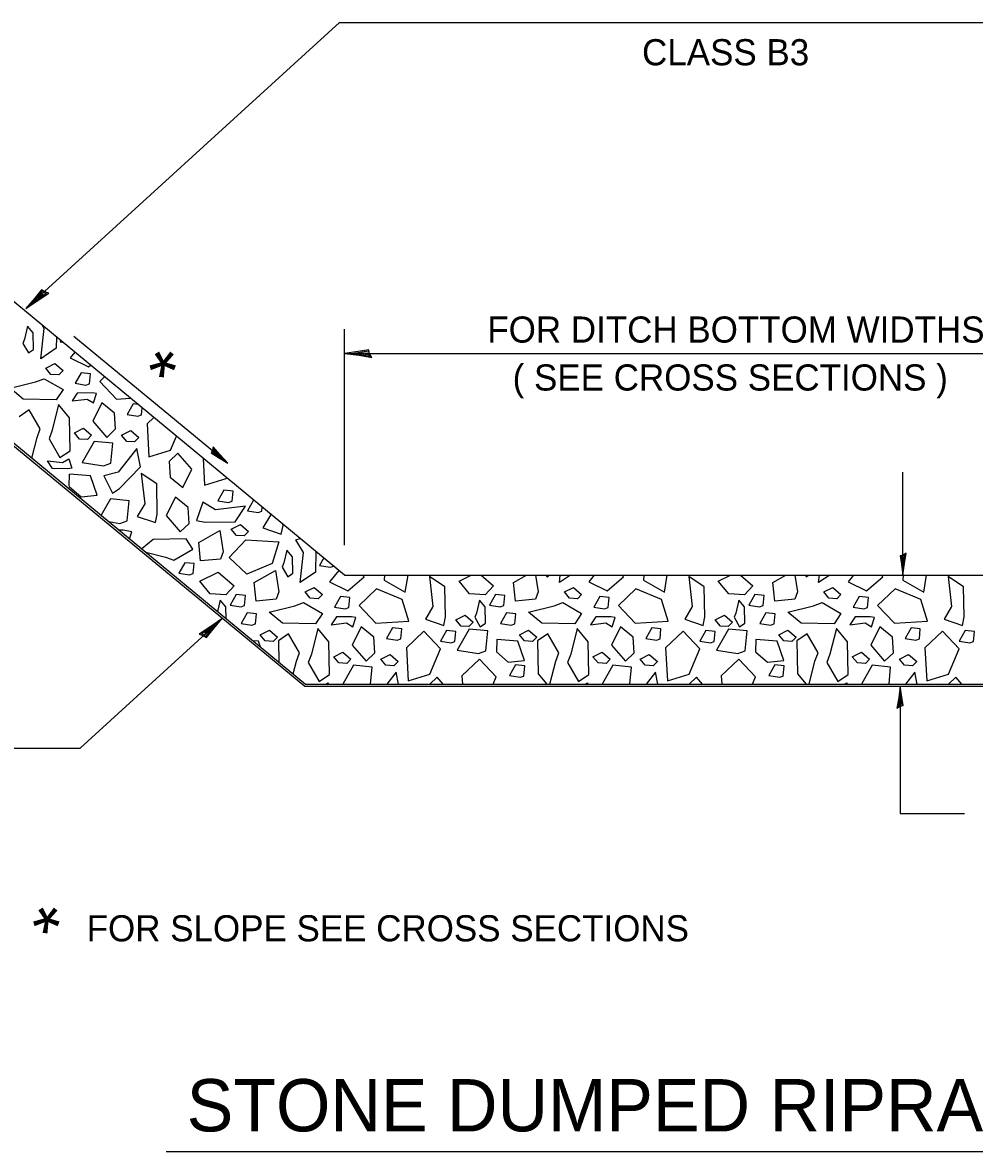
# Model space of a CAD drawing. Extents: x 56529 to 57277, y 42317 to 42806.
# Drawn here: x 57038 to 57125.4, y 42636.7 to 42740.3 of the extents above; entities that cross this region are included whole.
import ezdxf

# ---------------------------------------------------------------- set-up
doc = ezdxf.new("R2010")
doc.units = 0
for name, color, linetype in [('Design_PR_Roadway Notes', 7, 'Continuous'), ('Sheets_General Details', 7, 'Continuous'), ('Topo_Riprap', 7, 'Continuous')]:
    doc.layers.add(name, color=color, linetype=linetype)

msp = doc.modelspace()

# ---------------------------------------------------------------- linework, layer by layer
at = {"layer": 'Design_PR_Roadway Notes'}
for p, q in [((57038.328, 42714.043), (57067.119, 42740.29)), ((57067.119, 42740.29), (57081.594, 42740.29)), ((57081.594, 42740.29), (57145.188, 42740.29)), ((57067.58, 42692.339), (57067.58, 42712.155)), ((57042.714, 42711.515), (57056.843, 42699.845)), ((57067.58, 42709.931), (57145.785, 42709.931)), ((57118.821, 42689.575), (57118.821, 42699.022)), ((57043.309, 42673.687), (57056.227, 42685.463)), ((57118.583, 42679.375), (57118.583, 42667.69)), ((57037.226, 42673.687), (57043.309, 42673.687)), ((57118.583, 42667.69), (57124.459, 42667.69))]:
    msp.add_line(p, q, dxfattribs=at)
for points in [[(57040.048, 42715.564), (57039.76, 42715.766), (57039.144, 42715.002), (57038.328, 42714.043), (57039.435, 42714.805), (57040.437, 42715.441), (57040.048, 42715.564), (57039.819, 42715.662), (57038.95, 42714.607), (57040.219, 42715.411), (57039.859, 42715.479), (57039.427, 42715.032), (57039.931, 42715.367)], [(57069.875, 42709.898), (57069.797, 42710.24), (57068.829, 42710.092), (57067.58, 42709.931), (57068.911, 42709.748), (57070.079, 42709.544), (57069.875, 42709.898), (57069.772, 42710.123), (57068.419, 42709.93), (57069.898, 42709.67), (57069.679, 42709.961), (57069.057, 42709.922), (57069.656, 42709.829)], [(57055.443, 42701.035), (57055.317, 42700.785), (57055.991, 42700.382), (57056.843, 42699.845), (57056.114, 42700.635), (57055.498, 42701.358), (57055.443, 42701.035), (57055.391, 42700.843), (57056.325, 42700.273), (57055.545, 42701.188), (57055.531, 42700.895), (57055.936, 42700.604), (57055.613, 42700.964)], [(57118.848, 42691.41), (57118.575, 42691.348), (57118.693, 42690.574), (57118.821, 42689.575), (57118.967, 42690.641), (57119.131, 42691.575), (57118.848, 42691.41), (57118.668, 42691.328), (57118.822, 42690.246), (57119.03, 42691.429), (57118.797, 42691.254), (57118.829, 42690.756), (57118.903, 42691.235)], [(57054.602, 42684.037), (57054.89, 42683.835), (57055.506, 42684.599), (57056.322, 42685.558), (57055.215, 42684.796), (57054.213, 42684.16), (57054.602, 42684.037), (57054.83, 42683.939), (57055.7, 42684.994), (57054.43, 42684.189), (57054.791, 42684.122), (57055.223, 42684.569), (57054.719, 42684.234)], [(57118.558, 42677.539), (57118.83, 42677.6), (57118.712, 42678.375), (57118.583, 42679.375), (57118.437, 42678.309), (57118.273, 42677.375), (57118.558, 42677.539), (57118.737, 42677.621), (57118.583, 42678.703), (57118.375, 42677.52), (57118.607, 42677.695), (57118.575, 42678.193), (57118.503, 42677.714)]]:
    msp.add_lwpolyline(points, dxfattribs=at)
at = {"layer": 'Sheets_General Details'}
msp.add_line((57051.191, 42636.679), (57194.865, 42636.679), dxfattribs=at)
at = {"layer": 'Topo_Riprap'}
for p, q in [((57067.58, 42689.575), (57026.845, 42723.226)), ((57020.44, 42715.285), (57063.911, 42679.375)), ((57020.722, 42715.312), (57063.983, 42679.575)), ((57067.58, 42689.575), (57145.895, 42689.575)), ((57063.983, 42679.575), (57149.492, 42679.575)), ((57063.911, 42679.375), (57149.563, 42679.375))]:
    msp.add_line(p, q, dxfattribs=at)
for points in [[(57038.191, 42711.241), (57038.046, 42710.849), (57038.55, 42709.978), (57039.021, 42710.295), (57038.997, 42711.81), (57038.484, 42712.415)], [(57040.147, 42708.583), (57040.991, 42708.999), (57041.733, 42708.361), (57041.349, 42707.955), (57040.623, 42708.004)], [(57039.215, 42707.319), (57039.996, 42707.605), (57041.733, 42706.597), (57041.1, 42705.662), (57038.078, 42705.711), (57036.865, 42706.73)], [(57044.256, 42708.062), (57043.402, 42708.15), (57042.851, 42707.18), (57043.834, 42707.021), (57044.164, 42707.144)], [(57043.941, 42705.733), (57044.523, 42705.391), (57044.81, 42706.237), (57044.416, 42706.312), (57043.035, 42706.284), (57042.555, 42705.575)], [(57045.306, 42705.388), (57044.468, 42703.701), (57045.745, 42702.221), (57046.555, 42702.991), (57046.46, 42704.437)], [(57040.728, 42702.879), (57040.446, 42702.096), (57041.449, 42700.363), (57042.386, 42700.993), (57042.338, 42704.016), (57041.316, 42705.229)], [(57042.772, 42702.64), (57043.616, 42703.056), (57044.358, 42702.418), (57043.974, 42702.011), (57043.248, 42702.06)], [(57047.101, 42702.424), (57047.945, 42702.843), (57048.687, 42702.205), (57048.301, 42701.802), (57047.575, 42701.846)], [(57046.295, 42701.673), (57044.594, 42701.854), (57043.489, 42699.911), (57045.453, 42699.597), (57046.117, 42699.841)], [(57046.777, 42699.026), (57045.465, 42698.687), (57046.26, 42697.087), (57046.923, 42697.534), (57048.834, 42699.528), (57048.509, 42701.21)], [(57041.684, 42699.906), (57042.268, 42700.251), (57042.55, 42699.404), (57042.158, 42699.326), (57040.78, 42699.353), (57040.298, 42700.063)], [(57052.723, 42697.602), (57053.556, 42699.29), (57052.282, 42700.772), (57051.473, 42700.005), (57051.564, 42698.555)], [(57049.227, 42696.13), (57048.538, 42694.967), (57050.232, 42694.397), (57050.383, 42695.18), (57050.33, 42697.942), (57048.909, 42698.9)], [(57057.353, 42697.276), (57056.501, 42697.369), (57055.95, 42696.394), (57056.933, 42696.237), (57057.265, 42696.356)], [(57052.046, 42696.725), (57051.213, 42695.035), (57052.487, 42693.553), (57053.295, 42694.322), (57053.205, 42695.772)], [(57055.716, 42695.582), (57054.553, 42696.271), (57053.98, 42694.575), (57054.767, 42694.427), (57057.528, 42694.481), (57058.487, 42695.903)], [(57057.169, 42693.794), (57058.012, 42694.213), (57058.753, 42693.577), (57058.369, 42693.172), (57057.645, 42693.218)], [(57054.363, 42690.871), (57054.185, 42692.574), (57056.123, 42693.679), (57056.443, 42691.715), (57056.194, 42691.051)], [(57056.982, 42691.205), (57058.512, 42692.824), (57061.544, 42692.641), (57060.939, 42690.656), (57058.599, 42689.673)], [(57061.991, 42690.689), (57061.846, 42690.297), (57062.35, 42689.427), (57062.821, 42689.744), (57062.797, 42691.257), (57062.284, 42691.862)], [(57053.769, 42690.629), (57052.917, 42690.717), (57052.366, 42689.747), (57053.349, 42689.588), (57053.679, 42689.711)], [(57054.278, 42689.027), (57055.964, 42689.86), (57057.449, 42688.588), (57056.679, 42687.778), (57055.229, 42687.871)], [(57059.456, 42687.196), (57059.279, 42688.898), (57061.221, 42690.005), (57061.539, 42688.041), (57061.292, 42687.375)], [(57075.681, 42686.687), (57074.994, 42685.523), (57076.687, 42684.95), (57076.84, 42685.734), (57076.785, 42688.498), (57075.363, 42689.457)], [(57099.481, 42686.687), (57098.794, 42685.523), (57100.487, 42684.95), (57100.64, 42685.734), (57100.585, 42688.498), (57099.163, 42689.457)], [(57123.281, 42686.687), (57122.594, 42685.523), (57124.287, 42684.95), (57124.44, 42685.734), (57124.385, 42688.498), (57122.963, 42689.457)], [(57058.492, 42687.697), (57057.637, 42687.783), (57057.087, 42686.813), (57058.067, 42686.654), (57058.402, 42686.777)], [(57063.947, 42688.03), (57064.791, 42688.446), (57065.533, 42687.808), (57065.149, 42687.402), (57064.423, 42687.451)], [(57068.903, 42686.797), (57070.434, 42685.177), (57073.462, 42685.358), (57072.859, 42687.347), (57070.517, 42688.33)], [(57082.292, 42687.697), (57081.437, 42687.783), (57080.887, 42686.813), (57081.867, 42686.654), (57082.202, 42686.777)], [(57087.747, 42688.03), (57088.591, 42688.446), (57089.333, 42687.808), (57088.949, 42687.402), (57088.223, 42687.451)], [(57092.703, 42686.797), (57094.234, 42685.177), (57097.262, 42685.358), (57096.659, 42687.347), (57094.317, 42688.33)], [(57106.092, 42687.697), (57105.237, 42687.783), (57104.687, 42686.813), (57105.667, 42686.654), (57106.002, 42686.777)], [(57111.547, 42688.03), (57112.391, 42688.446), (57113.133, 42687.808), (57112.748, 42687.402), (57112.023, 42687.451)], [(57116.503, 42686.797), (57118.034, 42685.177), (57121.062, 42685.358), (57120.459, 42687.347), (57118.117, 42688.33)], [(57063.015, 42686.767), (57063.796, 42687.052), (57065.533, 42686.046), (57064.9, 42685.109), (57061.878, 42685.158), (57060.665, 42686.177)], [(57068.056, 42687.511), (57067.202, 42687.599), (57066.651, 42686.629), (57067.634, 42686.47), (57067.964, 42686.591)], [(57079.67, 42686.095), (57079.525, 42685.704), (57080.027, 42684.837), (57080.498, 42685.152), (57080.473, 42686.668), (57079.963, 42687.271)], [(57086.815, 42686.767), (57087.596, 42687.052), (57089.333, 42686.046), (57088.7, 42685.109), (57085.678, 42685.158), (57084.465, 42686.177)], [(57091.856, 42687.511), (57091.002, 42687.599), (57090.451, 42686.629), (57091.434, 42686.47), (57091.764, 42686.591)], [(57103.47, 42686.095), (57103.325, 42685.704), (57103.827, 42684.837), (57104.298, 42685.152), (57104.273, 42686.668), (57103.763, 42687.271)], [(57110.615, 42686.767), (57111.396, 42687.052), (57113.133, 42686.046), (57112.5, 42685.109), (57109.478, 42685.158), (57108.265, 42686.177)], [(57115.656, 42687.511), (57114.802, 42687.599), (57114.251, 42686.629), (57115.234, 42686.47), (57115.564, 42686.591)], [(57059.489, 42686.018), (57058.635, 42686.106), (57058.087, 42685.134), (57059.068, 42684.977), (57059.399, 42685.1)], [(57067.741, 42685.182), (57068.323, 42684.838), (57068.61, 42685.685), (57068.216, 42685.761), (57066.835, 42685.733), (57066.355, 42685.023)], [(57077.788, 42685.476), (57078.634, 42685.893), (57079.375, 42685.257), (57078.988, 42684.852), (57078.265, 42684.898)], [(57083.289, 42686.018), (57082.435, 42686.106), (57081.887, 42685.134), (57082.868, 42684.977), (57083.199, 42685.1)], [(57091.541, 42685.182), (57092.123, 42684.838), (57092.41, 42685.685), (57092.016, 42685.761), (57090.635, 42685.733), (57090.155, 42685.023)], [(57101.588, 42685.476), (57102.434, 42685.893), (57103.175, 42685.257), (57102.788, 42684.852), (57102.065, 42684.898)], [(57107.089, 42686.018), (57106.235, 42686.106), (57105.687, 42685.134), (57106.668, 42684.977), (57106.999, 42685.1)], [(57115.341, 42685.182), (57115.923, 42684.838), (57116.21, 42685.685), (57115.816, 42685.761), (57114.435, 42685.733), (57113.955, 42685.023)], [(57064.528, 42682.328), (57064.246, 42681.545), (57065.249, 42679.81), (57066.186, 42680.441), (57066.138, 42683.465), (57065.116, 42684.678)], [(57069.106, 42684.837), (57068.268, 42683.15), (57069.545, 42681.67), (57070.355, 42682.44), (57070.26, 42683.884)], [(57072.816, 42684.651), (57071.964, 42684.741), (57071.415, 42683.767), (57072.397, 42683.611), (57072.728, 42683.733)], [(57080.719, 42684.446), (57079.013, 42684.624), (57077.909, 42682.685), (57079.875, 42682.369), (57080.536, 42682.615)], [(57088.328, 42682.328), (57088.046, 42681.545), (57089.049, 42679.81), (57089.986, 42680.441), (57089.938, 42683.465), (57088.915, 42684.678)], [(57092.906, 42684.837), (57092.068, 42683.15), (57093.345, 42681.67), (57094.155, 42682.44), (57094.06, 42683.884)], [(57096.616, 42684.651), (57095.764, 42684.741), (57095.215, 42683.767), (57096.197, 42683.611), (57096.528, 42683.733)], [(57104.519, 42684.446), (57102.813, 42684.624), (57101.709, 42682.685), (57103.674, 42682.369), (57104.336, 42682.615)], [(57112.128, 42682.328), (57111.846, 42681.545), (57112.849, 42679.81), (57113.786, 42680.441), (57113.737, 42683.465), (57112.715, 42684.678)], [(57116.706, 42684.837), (57115.868, 42683.15), (57117.145, 42681.67), (57117.955, 42682.44), (57117.86, 42683.884)], [(57120.416, 42684.651), (57119.564, 42684.741), (57119.015, 42683.767), (57119.997, 42683.611), (57120.328, 42683.733)], [(57059.824, 42684.109), (57060.668, 42684.528), (57061.408, 42683.89), (57061.024, 42683.484), (57060.298, 42683.533)], [(57074.86, 42684.441), (57073.243, 42682.904), (57073.421, 42679.879), (57075.408, 42680.481), (57076.393, 42682.823)], [(57077.78, 42684.407), (57076.928, 42684.495), (57076.375, 42683.525), (57077.356, 42683.364), (57077.69, 42683.49)], [(57084.086, 42681.733), (57083.481, 42683.515), (57081.533, 42683.665), (57081.503, 42682.547), (57082.596, 42681.588)], [(57083.624, 42684.109), (57084.468, 42684.528), (57085.208, 42683.89), (57084.824, 42683.484), (57084.098, 42683.533)], [(57098.66, 42684.441), (57097.043, 42682.904), (57097.221, 42679.879), (57099.208, 42680.481), (57100.193, 42682.823)], [(57101.58, 42684.407), (57100.728, 42684.495), (57100.175, 42683.525), (57101.156, 42683.364), (57101.49, 42683.49)], [(57107.886, 42681.733), (57107.281, 42683.515), (57105.333, 42683.665), (57105.303, 42682.547), (57106.396, 42681.588)], [(57107.424, 42684.109), (57108.268, 42684.528), (57109.008, 42683.89), (57108.624, 42683.484), (57107.898, 42683.533)], [(57122.46, 42684.441), (57120.843, 42682.904), (57121.021, 42679.879), (57123.008, 42680.481), (57123.993, 42682.823)], [(57125.38, 42684.407), (57124.528, 42684.495), (57123.975, 42683.525), (57124.956, 42683.364), (57125.29, 42683.49)], [(57066.572, 42682.087), (57067.416, 42682.503), (57068.158, 42681.865), (57067.774, 42681.459), (57067.048, 42681.509)], [(57070.901, 42681.873), (57071.745, 42682.29), (57072.487, 42681.654), (57072.101, 42681.249), (57071.375, 42681.295)], [(57090.372, 42682.087), (57091.216, 42682.503), (57091.958, 42681.865), (57091.574, 42681.459), (57090.848, 42681.509)], [(57094.701, 42681.873), (57095.545, 42682.29), (57096.287, 42681.654), (57095.901, 42681.249), (57095.175, 42681.295)], [(57114.172, 42682.087), (57115.016, 42682.503), (57115.758, 42681.865), (57115.374, 42681.459), (57114.648, 42681.509)], [(57118.501, 42681.873), (57119.345, 42682.29), (57120.087, 42681.654), (57119.701, 42681.249), (57118.975, 42681.295)], [(57084.117, 42681.234), (57083.265, 42681.326), (57082.714, 42680.352), (57083.695, 42680.194), (57084.027, 42680.315)], [(57107.917, 42681.234), (57107.065, 42681.326), (57106.514, 42680.352), (57107.495, 42680.194), (57107.827, 42680.315)]]:
    msp.add_lwpolyline(points, close=True, dxfattribs=at)
for points in [[(57039.686, 42709.437), (57040.005, 42712.205)], [(57040.005, 42712.205), (57039.832, 42712.498)], [(57041.128, 42711.427), (57041.106, 42710.394)], [(57041.522, 42711.101), (57041.464, 42710.999)], [(57041.464, 42710.999), (57041.689, 42710.963)], [(57041.106, 42710.394), (57039.686, 42709.437)], [(57042.815, 42710.032), (57042.399, 42709.525)], [(57042.399, 42709.525), (57044.084, 42708.693)], [(57044.084, 42708.693), (57044.257, 42708.841)], [(57045.55, 42707.772), (57045.103, 42707.348)], [(57045.103, 42707.348), (57046.634, 42705.73)], [(57046.634, 42705.73), (57047.931, 42705.807)], [(57038.631, 42704.733), (57037.695, 42704.101)], [(57039.635, 42702.999), (57038.631, 42704.733)], [(57048.164, 42705.293), (57047.615, 42704.32)], [(57047.615, 42704.32), (57048.597, 42704.163)], [(57048.61, 42705.246), (57048.164, 42705.293)], [(57048.928, 42704.284), (57048.991, 42704.931)], [(57048.597, 42704.163), (57048.928, 42704.284)], [(57050.062, 42704.045), (57049.443, 42703.457)], [(57049.443, 42703.457), (57049.621, 42700.43)], [(57039.35, 42702.216), (57039.635, 42702.999)], [(57051.608, 42701.032), (57052.15, 42702.32)], [(57038.875, 42700.317), (57039.35, 42702.216)], [(57049.621, 42700.43), (57051.608, 42701.032)], [(57054.58, 42700.315), (57054.728, 42697.845)], [(57042.281, 42698.843), (57042.249, 42697.726)], [(57044.268, 42698.687), (57042.322, 42698.835)], [(57044.871, 42696.903), (57044.268, 42698.687)], [(57054.728, 42697.845), (57056.716, 42698.449)], [(57056.716, 42698.449), (57056.747, 42698.523)], [(57042.289, 42697.719), (57043.382, 42696.759)], [(57043.382, 42696.759), (57044.871, 42696.903)], [(57046.095, 42696.577), (57045.235, 42695.063)], [(57047.801, 42696.4), (57046.095, 42696.577)], [(57047.619, 42694.564), (57047.801, 42696.4)], [(57059.218, 42696.448), (57058.667, 42695.473)], [(57059.267, 42696.443), (57059.218, 42696.448)], [(57058.667, 42695.473), (57059.649, 42695.315)], [(57059.649, 42695.315), (57059.98, 42695.437)], [(57059.98, 42695.437), (57060.019, 42695.821)], [(57060.761, 42695.082), (57060.076, 42693.917)], [(57060.747, 42695.221), (57060.761, 42695.082)], [(57045.933, 42694.487), (57046.958, 42694.322)], [(57046.958, 42694.322), (57047.619, 42694.564)], [(57061.767, 42693.347), (57061.922, 42694.131)], [(57061.922, 42694.131), (57061.92, 42694.251)], [(57047.259, 42693.708), (57046.884, 42693.7)], [(57048.043, 42693.553), (57047.259, 42693.708)], [(57047.831, 42692.919), (57048.043, 42693.553)], [(57060.076, 42693.917), (57061.767, 42693.347)], [(57063.114, 42692.816), (57063.498, 42692.947)], [(57049.997, 42692.843), (57048.971, 42691.977)], [(57053.021, 42692.892), (57049.997, 42692.843)], [(57051.914, 42690.952), (57053.653, 42691.953)], [(57053.653, 42691.953), (57053.021, 42692.892)], [(57063.805, 42691.652), (57063.114, 42692.816)], [(57049.32, 42691.687), (57051.134, 42691.235)], [(57051.134, 42691.235), (57051.914, 42690.952)], [(57063.486, 42688.884), (57063.805, 42691.652)], [(57064.945, 42691.752), (57064.906, 42689.841)], [(57065.665, 42691.156), (57065.264, 42690.448)], [(57064.906, 42689.841), (57063.486, 42688.884)], [(57065.264, 42690.448), (57066.246, 42690.29)], [(57067.051, 42690.011), (57066.199, 42688.974)], [(57066.246, 42690.29), (57066.572, 42690.408)], [(57066.199, 42688.974), (57067.884, 42688.141)], [(57067.884, 42688.141), (57069.367, 42689.413)], [(57069.367, 42689.413), (57069.215, 42689.575)], [(57071.248, 42689.575), (57071.199, 42689.103)], [(57071.199, 42689.103), (57073.141, 42688)], [(57073.141, 42688), (57073.396, 42689.575)], [(57078.078, 42689.027), (57079.185, 42689.575)], [(57079.029, 42687.871), (57078.078, 42689.027)], [(57080.098, 42689.575), (57081.249, 42688.588)], [(57083.079, 42688.898), (57084.267, 42689.575)], [(57083.256, 42687.196), (57083.079, 42688.898)], [(57085.092, 42689.575), (57085.339, 42688.041)], [(57086.065, 42689.575), (57086.15, 42689.427)], [(57086.15, 42689.427), (57086.371, 42689.575)], [(57088.311, 42689.575), (57087.286, 42688.884)], [(57087.286, 42688.884), (57087.366, 42689.575)], [(57090.493, 42689.575), (57089.999, 42688.974)], [(57089.999, 42688.974), (57091.684, 42688.141)], [(57091.684, 42688.141), (57093.167, 42689.413)], [(57093.167, 42689.413), (57093.015, 42689.575)], [(57095.048, 42689.575), (57094.999, 42689.103)], [(57094.999, 42689.103), (57096.941, 42688)], [(57096.941, 42688), (57097.196, 42689.575)], [(57101.878, 42689.027), (57102.985, 42689.575)], [(57102.829, 42687.871), (57101.878, 42689.027)], [(57103.898, 42689.575), (57105.049, 42688.588)], [(57106.879, 42688.898), (57108.065, 42689.575)], [(57107.056, 42687.196), (57106.879, 42688.898)], [(57108.89, 42689.575), (57109.139, 42688.041)], [(57109.865, 42689.575), (57109.95, 42689.427)], [(57109.95, 42689.427), (57110.169, 42689.575)], [(57112.109, 42689.575), (57111.085, 42688.884)], [(57111.085, 42688.884), (57111.164, 42689.575)], [(57114.292, 42689.575), (57113.799, 42688.974)], [(57113.799, 42688.974), (57115.484, 42688.141)], [(57115.484, 42688.141), (57116.967, 42689.413)], [(57116.967, 42689.413), (57116.813, 42689.575)], [(57118.846, 42689.575), (57118.799, 42689.103)], [(57118.799, 42689.103), (57120.741, 42688)], [(57120.741, 42688), (57120.994, 42689.575)], [(57080.479, 42687.778), (57079.029, 42687.871)], [(57081.249, 42688.588), (57080.479, 42687.778)], [(57085.339, 42688.041), (57085.092, 42687.375)], [(57104.279, 42687.778), (57102.829, 42687.871)], [(57105.049, 42688.588), (57104.279, 42687.778)], [(57109.139, 42688.041), (57108.892, 42687.375)], [(57056.163, 42687.271), (57055.908, 42686.246)], [(57056.673, 42686.668), (57056.163, 42687.271)], [(57085.092, 42687.375), (57083.256, 42687.196)], [(57108.892, 42687.375), (57107.056, 42687.196)], [(57056.69, 42685.599), (57056.673, 42686.668)], [(57062.43, 42684.18), (57061.495, 42683.548)], [(57063.435, 42682.446), (57062.43, 42684.18)], [(57086.23, 42684.18), (57085.295, 42683.548)], [(57087.235, 42682.446), (57086.23, 42684.18)], [(57110.03, 42684.18), (57109.095, 42683.548)], [(57111.035, 42682.446), (57110.03, 42684.18)], [(57059.681, 42683.515), (57059.164, 42683.555)], [(57059.865, 42682.977), (57059.681, 42683.515)], [(57061.495, 42683.548), (57061.527, 42681.605)], [(57085.295, 42683.548), (57085.344, 42680.525)], [(57109.095, 42683.548), (57109.144, 42680.525)], [(57062.859, 42680.503), (57063.15, 42681.663)], [(57063.15, 42681.663), (57063.435, 42682.446)], [(57079.963, 42681.852), (57078.345, 42680.322)], [(57081.495, 42680.235), (57079.963, 42681.852)], [(57086.427, 42679.575), (57086.95, 42681.663)], [(57086.95, 42681.663), (57087.235, 42682.446)], [(57103.763, 42681.852), (57102.145, 42680.322)], [(57105.295, 42680.235), (57103.763, 42681.852)], [(57110.227, 42679.575), (57110.75, 42681.663)], [(57110.75, 42681.663), (57111.035, 42682.446)], [(57068.394, 42681.301), (57067.412, 42679.575)], [(57070.095, 42681.122), (57068.394, 42681.301)], [(57069.945, 42679.575), (57070.095, 42681.122)], [(57072.309, 42680.657), (57071.451, 42679.575)], [(57072.519, 42679.575), (57072.309, 42680.657)], [(57085.344, 42680.525), (57086.142, 42679.575)], [(57092.194, 42681.301), (57091.212, 42679.575)], [(57093.895, 42681.122), (57092.194, 42681.301)], [(57093.745, 42679.575), (57093.895, 42681.122)], [(57096.109, 42680.657), (57095.251, 42679.575)], [(57096.319, 42679.575), (57096.109, 42680.657)], [(57109.144, 42680.525), (57109.941, 42679.575)], [(57115.994, 42681.301), (57115.01, 42679.575)], [(57117.695, 42681.122), (57115.994, 42681.301)], [(57117.545, 42679.575), (57117.695, 42681.122)], [(57119.909, 42680.657), (57119.049, 42679.575)], [(57120.117, 42679.575), (57119.909, 42680.657)], [(57065.859, 42679.575), (57066.068, 42679.698)], [(57066.068, 42679.698), (57066.109, 42679.575)], [(57076.082, 42680.221), (57075.402, 42679.575)], [(57076.637, 42679.575), (57076.082, 42680.221)], [(57078.345, 42680.322), (57078.391, 42679.575)], [(57081.219, 42679.575), (57081.495, 42680.235)], [(57089.659, 42679.575), (57089.868, 42679.698)], [(57089.868, 42679.698), (57089.909, 42679.575)], [(57099.882, 42680.221), (57099.202, 42679.575)], [(57100.437, 42679.575), (57099.882, 42680.221)], [(57102.145, 42680.322), (57102.191, 42679.575)], [(57105.019, 42679.575), (57105.295, 42680.235)], [(57113.457, 42679.575), (57113.668, 42679.698)], [(57113.668, 42679.698), (57113.709, 42679.575)], [(57123.682, 42680.221), (57123, 42679.575)], [(57124.237, 42679.575), (57123.682, 42680.221)]]:
    msp.add_lwpolyline(points, dxfattribs=at)

# ---------------------------------------------------------------- texts
at = {"layer": 'Design_PR_Roadway Notes'}
for s, height, p in [('CLASS B3', 2.4, (57094.877, 42736.368)), ('FOR DITCH BOTTOM WIDTHS', 2.39999, (57080.674, 42710.915)), ('( SEE CROSS SECTIONS )', 2.39999, (57083, 42706.515)), ('FOR SLOPE SEE CROSS SECTIONS', 2.39999, (57043.902, 42655.959))]:
    msp.add_text(s, height=height, dxfattribs=at).set_placement(p)
for p in [(57047.715, 42707.055), (57037.033, 42656.02)]:
    msp.add_text('* ', height=4.8, rotation=320.46983, dxfattribs=at).set_placement(p)
at = {"layer": 'Sheets_General Details'}
msp.add_text('STONE DUMPED RIPRAP DITCH DETAIL', height=4.79999, dxfattribs=at).set_placement((57053.079, 42638.517))

doc.saveas('drawing.dxf')
